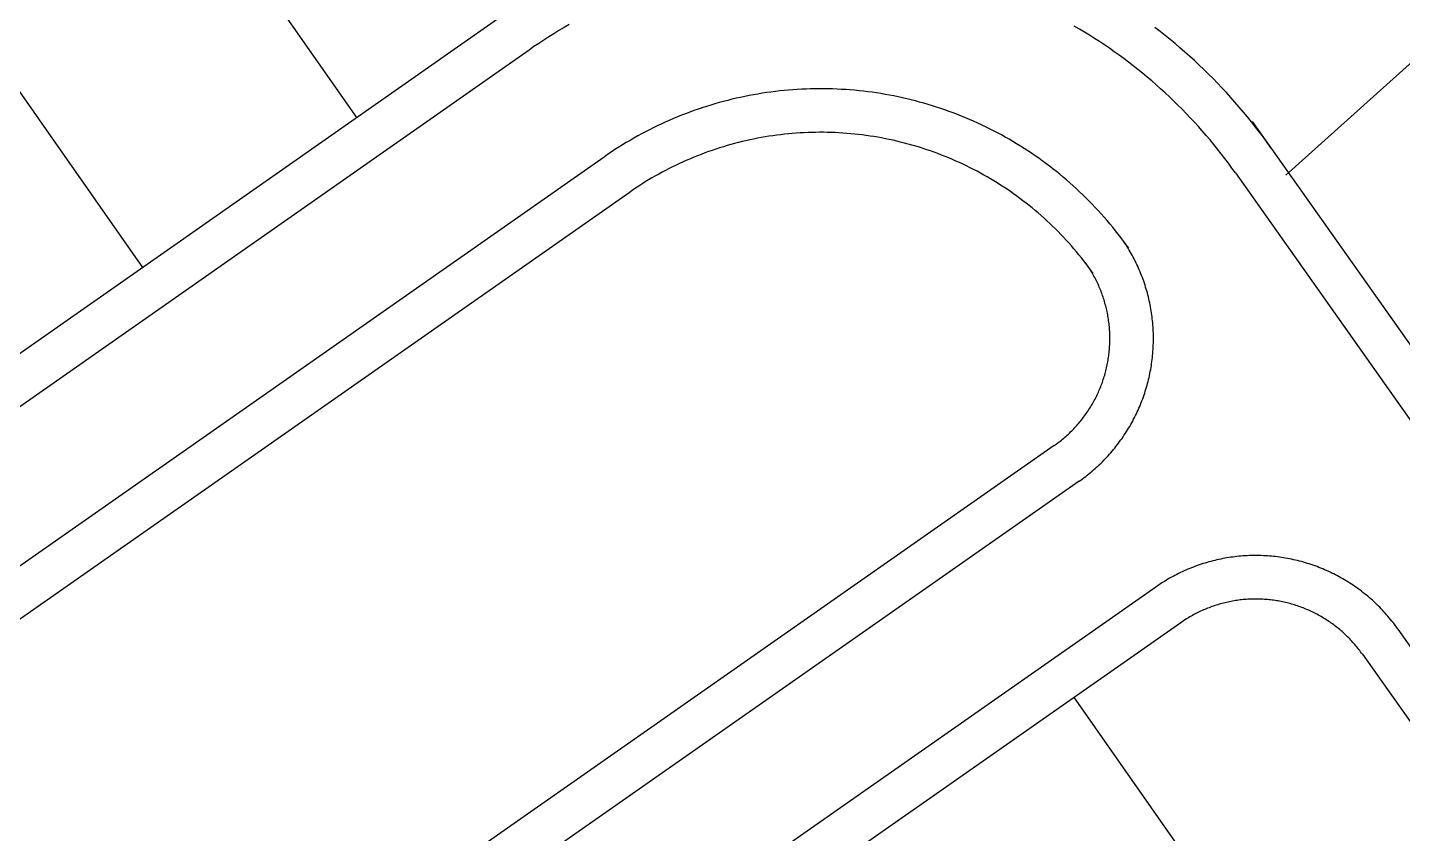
# Model space of a CAD drawing. Header units: metres. Extents: x 680594 to 684853, y 828874 to 830078.
# Drawn here: x 680972 to 681066.7, y 829441 to 829496.5 of the extents above; entities that cross this region are included whole.
import ezdxf

# ---------------------------------------------------------------- set-up
doc = ezdxf.new("R2010")
doc.units = ezdxf.units.M
doc.layers.add('PLOT_LINES', color=7, linetype='Continuous')

msp = doc.modelspace()

# ---------------------------------------------------------------- linework, layer by layer
at = {"layer": 'PLOT_LINES'}
for points in [[(680976.846, 829515.699), (680994.626, 829490.305)], [(681081.703, 829507.049), (681058.629, 829486.347)], [(680962.101, 829505.374), (680979.882, 829479.981)], [(681004.787, 829497.419), (680943.02, 829454.17)], [(681009.272, 829496.711), (681008.918, 829496.507), (681008.566, 829496.298), (681008.216, 829496.086), (681007.869, 829495.869), (681007.525, 829495.648), (681007.183, 829495.423), (681006.844, 829495.195), (681006.507, 829494.962)], [(681055.163, 829486.494), (681054.925, 829486.827), (681054.683, 829487.157), (681054.437, 829487.484), (681054.188, 829487.808), (681053.934, 829488.129), (681053.677, 829488.447), (681053.416, 829488.762), (681053.152, 829489.075), (681052.884, 829489.384), (681052.612, 829489.689), (681052.337, 829489.992), (681052.058, 829490.292), (681051.776, 829490.588), (681051.49, 829490.881), (681051.201, 829491.17), (681050.908, 829491.456), (681050.613, 829491.739), (681050.314, 829492.018), (681050.011, 829492.293), (681049.706, 829492.566), (681049.397, 829492.834), (681049.085, 829493.099), (681048.77, 829493.36), (681048.452, 829493.618), (681048.131, 829493.871), (681047.808, 829494.121), (681047.481, 829494.368), (681047.151, 829494.61), (681046.819, 829494.848), (681046.484, 829495.083), (681046.146, 829495.314), (681045.805, 829495.54), (681045.462, 829495.763), (681045.116, 829495.982), (681044.768, 829496.196), (681044.417, 829496.407), (681044.064, 829496.613)], [(681057.613, 829488.226), (681057.354, 829488.587), (681057.091, 829488.946), (681056.824, 829489.301), (681056.553, 829489.654), (681056.277, 829490.003), (681055.998, 829490.349), (681055.714, 829490.691), (681055.427, 829491.031), (681055.135, 829491.366), (681054.84, 829491.699), (681054.541, 829492.028), (681054.237, 829492.353), (681053.931, 829492.675), (681053.62, 829492.993), (681053.306, 829493.308), (681052.988, 829493.619), (681052.666, 829493.926), (681052.341, 829494.229), (681052.012, 829494.529), (681051.68, 829494.824), (681051.344, 829495.116), (681051.005, 829495.404), (681050.663, 829495.688), (681050.317, 829495.967), (681049.969, 829496.243), (681049.616, 829496.515)], [(681006.507, 829494.962), (680944.741, 829451.712)], [(681047.814, 829481.299), (681047.637, 829481.546), (681047.457, 829481.791), (681047.275, 829482.034), (681047.089, 829482.275), (681046.901, 829482.514), (681046.71, 829482.75), (681046.516, 829482.984), (681046.32, 829483.216), (681046.121, 829483.446), (681045.919, 829483.673), (681045.714, 829483.898), (681045.507, 829484.12), (681045.297, 829484.34), (681045.085, 829484.558), (681044.87, 829484.773), (681044.653, 829484.985), (681044.433, 829485.195), (681044.211, 829485.402), (681043.987, 829485.607), (681043.76, 829485.809), (681043.53, 829486.009), (681043.299, 829486.206), (681043.065, 829486.4), (681042.829, 829486.591), (681042.59, 829486.779), (681042.35, 829486.965), (681042.107, 829487.148), (681041.862, 829487.328), (681041.615, 829487.505), (681041.366, 829487.679), (681041.115, 829487.851), (681040.862, 829488.019), (681040.607, 829488.185), (681040.35, 829488.347), (681040.092, 829488.506), (681039.831, 829488.663), (681039.569, 829488.816), (681039.304, 829488.966), (681039.039, 829489.114), (681038.771, 829489.258), (681038.502, 829489.399), (681038.231, 829489.536), (681037.958, 829489.671), (681037.684, 829489.802), (681037.409, 829489.93), (681037.132, 829490.055), (681036.853, 829490.177), (681036.573, 829490.295), (681036.292, 829490.411), (681036.009, 829490.522), (681035.725, 829490.631), (681035.44, 829490.736), (681035.154, 829490.838), (681034.867, 829490.937), (681034.578, 829491.032), (681034.288, 829491.123), (681033.997, 829491.212), (681033.706, 829491.297), (681033.413, 829491.378), (681033.119, 829491.456), (681032.824, 829491.531), (681032.529, 829491.602), (681032.233, 829491.67), (681031.936, 829491.734), (681031.638, 829491.795), (681031.34, 829491.853), (681031.04, 829491.907), (681030.741, 829491.957), (681030.44, 829492.004), (681030.14, 829492.047), (681029.838, 829492.087), (681029.537, 829492.123), (681029.234, 829492.156), (681028.932, 829492.185), (681028.629, 829492.211), (681028.326, 829492.233), (681028.023, 829492.252), (681027.719, 829492.267), (681027.415, 829492.278), (681027.112, 829492.286), (681026.808, 829492.291), (681026.504, 829492.291), (681026.2, 829492.289), (681025.896, 829492.282), (681025.592, 829492.273), (681025.289, 829492.259), (681024.985, 829492.242), (681024.682, 829492.222), (681024.379, 829492.198), (681024.076, 829492.17), (681023.774, 829492.139), (681023.472, 829492.105), (681023.171, 829492.067), (681022.87, 829492.025), (681022.569, 829491.98), (681022.269, 829491.931), (681021.97, 829491.879), (681021.671, 829491.823), (681021.373, 829491.764), (681021.075, 829491.702), (681020.779, 829491.635), (681020.483, 829491.566), (681020.188, 829491.493), (681019.894, 829491.416), (681019.6, 829491.336), (681019.308, 829491.253), (681019.017, 829491.166), (681018.727, 829491.076), (681018.437, 829490.983), (681018.149, 829490.886), (681017.863, 829490.786), (681017.577, 829490.682), (681017.292, 829490.575), (681017.009, 829490.465), (681016.727, 829490.351), (681016.447, 829490.234), (681016.167, 829490.114), (681015.89, 829489.991), (681015.613, 829489.864), (681015.339, 829489.735), (681015.065, 829489.602), (681014.794, 829489.465), (681014.524, 829489.326), (681014.255, 829489.183), (681013.988, 829489.038), (681013.723, 829488.889), (681013.46, 829488.737), (681013.199, 829488.582), (681012.939, 829488.424), (681012.681, 829488.263), (681012.425, 829488.099), (681012.172, 829487.932), (681011.92, 829487.762), (681011.67, 829487.589)], [(681045.364, 829479.568), (681045.208, 829479.786), (681045.049, 829480.003), (681044.887, 829480.218), (681044.723, 829480.431), (681044.557, 829480.642), (681044.388, 829480.851), (681044.216, 829481.058), (681044.042, 829481.263), (681043.866, 829481.466), (681043.688, 829481.667), (681043.507, 829481.866), (681043.324, 829482.063), (681043.138, 829482.258), (681042.95, 829482.45), (681042.76, 829482.64), (681042.568, 829482.828), (681042.374, 829483.014), (681042.177, 829483.197), (681041.979, 829483.378), (681041.778, 829483.557), (681041.575, 829483.734), (681041.37, 829483.908), (681041.163, 829484.079), (681040.954, 829484.249), (681040.743, 829484.415), (681040.53, 829484.58), (681040.316, 829484.741), (681040.099, 829484.901), (681039.881, 829485.057), (681039.66, 829485.212), (681039.438, 829485.363), (681039.215, 829485.512), (681038.989, 829485.658), (681038.762, 829485.802), (681038.533, 829485.943), (681038.302, 829486.082), (681038.07, 829486.217), (681037.837, 829486.35), (681037.601, 829486.48), (681037.365, 829486.608), (681037.126, 829486.732), (681036.887, 829486.854), (681036.646, 829486.973), (681036.403, 829487.089), (681036.159, 829487.203), (681035.914, 829487.313), (681035.668, 829487.421), (681035.42, 829487.526), (681035.172, 829487.628), (681034.922, 829487.727), (681034.671, 829487.823), (681034.418, 829487.916), (681034.165, 829488.006), (681033.911, 829488.093), (681033.655, 829488.177), (681033.399, 829488.258), (681033.142, 829488.336), (681032.884, 829488.412), (681032.625, 829488.484), (681032.365, 829488.553), (681032.104, 829488.619), (681031.843, 829488.682), (681031.581, 829488.742), (681031.318, 829488.799), (681031.055, 829488.853), (681030.791, 829488.903), (681030.526, 829488.951), (681030.261, 829488.995), (681029.995, 829489.037), (681029.729, 829489.075), (681029.463, 829489.11), (681029.196, 829489.143), (681028.928, 829489.172), (681028.661, 829489.197), (681028.393, 829489.22), (681028.125, 829489.24), (681027.856, 829489.256), (681027.588, 829489.27), (681027.319, 829489.28), (681027.051, 829489.287), (681026.782, 829489.291), (681026.513, 829489.291), (681026.244, 829489.289), (681025.975, 829489.284), (681025.707, 829489.275), (681025.438, 829489.263), (681025.17, 829489.248), (681024.901, 829489.23), (681024.633, 829489.209), (681024.366, 829489.184), (681024.098, 829489.157), (681023.831, 829489.126), (681023.564, 829489.093), (681023.298, 829489.056), (681023.032, 829489.016), (681022.767, 829488.973), (681022.502, 829488.927), (681022.238, 829488.877), (681021.974, 829488.825), (681021.711, 829488.77), (681021.448, 829488.711), (681021.187, 829488.65), (681020.926, 829488.585), (681020.665, 829488.517), (681020.406, 829488.447), (681020.148, 829488.373), (681019.89, 829488.296), (681019.633, 829488.217), (681019.377, 829488.134), (681019.122, 829488.048), (681018.869, 829487.959), (681018.616, 829487.868), (681018.364, 829487.773), (681018.114, 829487.676), (681017.864, 829487.575), (681017.616, 829487.472), (681017.369, 829487.366), (681017.124, 829487.256), (681016.879, 829487.144), (681016.636, 829487.03), (681016.394, 829486.912), (681016.154, 829486.791), (681015.915, 829486.668), (681015.678, 829486.542), (681015.442, 829486.413), (681015.207, 829486.282), (681014.974, 829486.147), (681014.743, 829486.01), (681014.513, 829485.87), (681014.285, 829485.728), (681014.059, 829485.583), (681013.834, 829485.435), (681013.611, 829485.285), (681013.39, 829485.132)], [(681056.326, 829490.047), (681083.752, 829451.247)], [(681011.67, 829487.589), (680949.903, 829444.34)], [(681055.163, 829486.494), (681081.302, 829449.515)], [(681013.39, 829485.132), (680951.623, 829441.882)], [(681044.4, 829465.248), (681044.514, 829465.329), (681044.627, 829465.411), (681044.739, 829465.494), (681044.851, 829465.579), (681044.961, 829465.666), (681045.07, 829465.753), (681045.179, 829465.842), (681045.286, 829465.932), (681045.392, 829466.023), (681045.497, 829466.116), (681045.601, 829466.209), (681045.704, 829466.304), (681045.806, 829466.4), (681045.907, 829466.498), (681046.006, 829466.596), (681046.105, 829466.696), (681046.202, 829466.797), (681046.298, 829466.899), (681046.393, 829467.002), (681046.486, 829467.106), (681046.579, 829467.211), (681046.67, 829467.317), (681046.76, 829467.425), (681046.848, 829467.533), (681046.936, 829467.642), (681047.022, 829467.753), (681047.107, 829467.864), (681047.19, 829467.976), (681047.272, 829468.09), (681047.353, 829468.204), (681047.433, 829468.319), (681047.511, 829468.436), (681047.588, 829468.553), (681047.663, 829468.671), (681047.737, 829468.789), (681047.81, 829468.909), (681047.881, 829469.03), (681047.951, 829469.151), (681048.02, 829469.273), (681048.087, 829469.396), (681048.152, 829469.52), (681048.216, 829469.644), (681048.279, 829469.769), (681048.34, 829469.895), (681048.4, 829470.022), (681048.458, 829470.149), (681048.515, 829470.277), (681048.57, 829470.406), (681048.624, 829470.535), (681048.676, 829470.665), (681048.727, 829470.796), (681048.776, 829470.927), (681048.824, 829471.059), (681048.87, 829471.191), (681048.914, 829471.323), (681048.957, 829471.457), (681048.999, 829471.59), (681049.039, 829471.725), (681049.077, 829471.859), (681049.114, 829471.994), (681049.149, 829472.13), (681049.183, 829472.266), (681049.215, 829472.402), (681049.245, 829472.539), (681049.274, 829472.676), (681049.301, 829472.813), (681049.327, 829472.951), (681049.351, 829473.089), (681049.373, 829473.227), (681049.394, 829473.366), (681049.413, 829473.504), (681049.431, 829473.643), (681049.447, 829473.782), (681049.461, 829473.922), (681049.474, 829474.061), (681049.485, 829474.201), (681049.494, 829474.34), (681049.502, 829474.48), (681049.508, 829474.62), (681049.512, 829474.76), (681049.515, 829474.9), (681049.517, 829475.04), (681049.516, 829475.18), (681049.514, 829475.32), (681049.511, 829475.46), (681049.505, 829475.6), (681049.498, 829475.74), (681049.49, 829475.88), (681049.48, 829476.019), (681049.468, 829476.159), (681049.454, 829476.298), (681049.439, 829476.437), (681049.423, 829476.576), (681049.404, 829476.715), (681049.384, 829476.854), (681049.363, 829476.992), (681049.34, 829477.13), (681049.315, 829477.268), (681049.289, 829477.405), (681049.261, 829477.543), (681049.231, 829477.68), (681049.2, 829477.816), (681049.167, 829477.952), (681049.133, 829478.088), (681049.097, 829478.223), (681049.059, 829478.358), (681049.02, 829478.493), (681048.98, 829478.627), (681048.938, 829478.76), (681048.894, 829478.893), (681048.848, 829479.026), (681048.802, 829479.158), (681048.753, 829479.289), (681048.703, 829479.42), (681048.652, 829479.55), (681048.599, 829479.68), (681048.545, 829479.809), (681048.489, 829479.937), (681048.431, 829480.065), (681048.372, 829480.192), (681048.312, 829480.318), (681048.25, 829480.444), (681048.187, 829480.569), (681048.122, 829480.693), (681048.056, 829480.816), (681047.988, 829480.939), (681047.919, 829481.06), (681047.848, 829481.181), (681047.776, 829481.301), (681047.703, 829481.421), (681047.628, 829481.539), (681047.552, 829481.657), (681047.475, 829481.773), (681047.396, 829481.889), (681047.316, 829482.004)], [(681042.679, 829467.705), (681042.765, 829467.766), (681042.849, 829467.827), (681042.934, 829467.89), (681043.017, 829467.954), (681043.1, 829468.019), (681043.182, 829468.084), (681043.263, 829468.151), (681043.344, 829468.218), (681043.423, 829468.287), (681043.502, 829468.356), (681043.58, 829468.426), (681043.657, 829468.498), (681043.734, 829468.57), (681043.809, 829468.643), (681043.884, 829468.717), (681043.958, 829468.791), (681044.03, 829468.867), (681044.102, 829468.943), (681044.174, 829469.021), (681044.244, 829469.099), (681044.313, 829469.178), (681044.381, 829469.257), (681044.449, 829469.338), (681044.515, 829469.419), (681044.581, 829469.501), (681044.646, 829469.584), (681044.709, 829469.667), (681044.772, 829469.752), (681044.833, 829469.837), (681044.894, 829469.922), (681044.954, 829470.009), (681045.012, 829470.096), (681045.07, 829470.184), (681045.127, 829470.272), (681045.182, 829470.361), (681045.237, 829470.451), (681045.29, 829470.542), (681045.342, 829470.633), (681045.394, 829470.724), (681045.444, 829470.816), (681045.493, 829470.909), (681045.541, 829471.003), (681045.588, 829471.096), (681045.634, 829471.191), (681045.679, 829471.286), (681045.723, 829471.381), (681045.765, 829471.477), (681045.807, 829471.574), (681045.847, 829471.671), (681045.886, 829471.768), (681045.924, 829471.866), (681045.961, 829471.964), (681045.997, 829472.063), (681046.032, 829472.162), (681046.065, 829472.262), (681046.097, 829472.362), (681046.128, 829472.462), (681046.158, 829472.563), (681046.187, 829472.664), (681046.215, 829472.765), (681046.241, 829472.867), (681046.266, 829472.969), (681046.29, 829473.071), (681046.313, 829473.174), (681046.335, 829473.276), (681046.355, 829473.379), (681046.374, 829473.483), (681046.392, 829473.586), (681046.409, 829473.69), (681046.425, 829473.794), (681046.439, 829473.898), (681046.452, 829474.002), (681046.464, 829474.106), (681046.475, 829474.211), (681046.484, 829474.315), (681046.493, 829474.42), (681046.5, 829474.525), (681046.505, 829474.629), (681046.51, 829474.734), (681046.513, 829474.839), (681046.516, 829474.944), (681046.517, 829475.049), (681046.516, 829475.154), (681046.515, 829475.259), (681046.512, 829475.364), (681046.508, 829475.469), (681046.503, 829475.574), (681046.497, 829475.679), (681046.489, 829475.784), (681046.48, 829475.888), (681046.47, 829475.993), (681046.459, 829476.097), (681046.446, 829476.202), (681046.432, 829476.306), (681046.417, 829476.41), (681046.401, 829476.513), (681046.384, 829476.617), (681046.365, 829476.72), (681046.346, 829476.823), (681046.325, 829476.926), (681046.302, 829477.029), (681046.279, 829477.131), (681046.255, 829477.233), (681046.229, 829477.335), (681046.202, 829477.437), (681046.174, 829477.538), (681046.144, 829477.639), (681046.114, 829477.739), (681046.082, 829477.839), (681046.05, 829477.939), (681046.016, 829478.039), (681045.98, 829478.138), (681045.944, 829478.236), (681045.907, 829478.334), (681045.868, 829478.432), (681045.828, 829478.529), (681045.788, 829478.626), (681045.746, 829478.722), (681045.703, 829478.818), (681045.658, 829478.913), (681045.613, 829479.008), (681045.567, 829479.102), (681045.519, 829479.196), (681045.47, 829479.289), (681045.421, 829479.381), (681045.37, 829479.473), (681045.318, 829479.565), (681045.265, 829479.655), (681045.211, 829479.745), (681045.156, 829479.835), (681045.1, 829479.924), (681045.043, 829480.012), (681044.985, 829480.099), (681044.926, 829480.186), (681044.866, 829480.272)], [(681042.679, 829467.705), (680980.915, 829424.458)], [(681044.4, 829465.248), (680982.636, 829422)], [(681066.364, 829455.056), (681066.282, 829455.17), (681066.199, 829455.283), (681066.115, 829455.395), (681066.03, 829455.507), (681065.943, 829455.617), (681065.855, 829455.726), (681065.765, 829455.834), (681065.674, 829455.941), (681065.583, 829456.047), (681065.489, 829456.152), (681065.395, 829456.255), (681065.299, 829456.358), (681065.203, 829456.46), (681065.105, 829456.56), (681065.006, 829456.659), (681064.905, 829456.757), (681064.804, 829456.854), (681064.701, 829456.95), (681064.598, 829457.045), (681064.493, 829457.138), (681064.387, 829457.23), (681064.28, 829457.321), (681064.172, 829457.41), (681064.063, 829457.498), (681063.953, 829457.585), (681063.842, 829457.671), (681063.73, 829457.756), (681063.617, 829457.839), (681063.503, 829457.92), (681063.388, 829458.001), (681063.272, 829458.08), (681063.156, 829458.158), (681063.038, 829458.234), (681062.919, 829458.309), (681062.8, 829458.383), (681062.68, 829458.455), (681062.559, 829458.526), (681062.437, 829458.595), (681062.314, 829458.663), (681062.19, 829458.729), (681062.066, 829458.794), (681061.941, 829458.858), (681061.815, 829458.92), (681061.689, 829458.981), (681061.562, 829459.04), (681061.434, 829459.097), (681061.305, 829459.154), (681061.176, 829459.208), (681061.046, 829459.261), (681060.916, 829459.313), (681060.785, 829459.363), (681060.653, 829459.412), (681060.521, 829459.459), (681060.388, 829459.504), (681060.255, 829459.548), (681060.121, 829459.59), (681059.987, 829459.631), (681059.853, 829459.67), (681059.717, 829459.708), (681059.582, 829459.744), (681059.446, 829459.779), (681059.31, 829459.811), (681059.173, 829459.843), (681059.036, 829459.872), (681058.898, 829459.901), (681058.76, 829459.927), (681058.622, 829459.952), (681058.484, 829459.975), (681058.346, 829459.997), (681058.207, 829460.017), (681058.068, 829460.035), (681057.928, 829460.052), (681057.789, 829460.067), (681057.649, 829460.08), (681057.51, 829460.092), (681057.37, 829460.103), (681057.23, 829460.111), (681057.09, 829460.118), (681056.949, 829460.123), (681056.809, 829460.127), (681056.669, 829460.129), (681056.529, 829460.13), (681056.388, 829460.128), (681056.248, 829460.125), (681056.108, 829460.121), (681055.968, 829460.115), (681055.828, 829460.107), (681055.688, 829460.097), (681055.548, 829460.086), (681055.408, 829460.074), (681055.269, 829460.059), (681055.129, 829460.043), (681054.99, 829460.026), (681054.851, 829460.007), (681054.713, 829459.986), (681054.574, 829459.963), (681054.436, 829459.939), (681054.298, 829459.913), (681054.16, 829459.886), (681054.023, 829459.857), (681053.886, 829459.827), (681053.75, 829459.795), (681053.614, 829459.761), (681053.478, 829459.726), (681053.342, 829459.689), (681053.208, 829459.65), (681053.073, 829459.61), (681052.939, 829459.569), (681052.806, 829459.526), (681052.673, 829459.481), (681052.54, 829459.435), (681052.408, 829459.387), (681052.277, 829459.337), (681052.146, 829459.286), (681052.016, 829459.234), (681051.887, 829459.18), (681051.758, 829459.125), (681051.63, 829459.068), (681051.502, 829459.009), (681051.375, 829458.949), (681051.249, 829458.888), (681051.124, 829458.825), (681050.999, 829458.761), (681050.875, 829458.695), (681050.752, 829458.628), (681050.63, 829458.559), (681050.508, 829458.489), (681050.388, 829458.418), (681050.268, 829458.345), (681050.149, 829458.27), (681050.031, 829458.195), (681049.914, 829458.118), (681049.797, 829458.039), (681049.682, 829457.959)], [(681049.682, 829457.959), (680987.798, 829414.628)], [(681063.914, 829453.325), (681063.853, 829453.41), (681063.791, 829453.495), (681063.728, 829453.579), (681063.663, 829453.662), (681063.598, 829453.745), (681063.532, 829453.827), (681063.465, 829453.908), (681063.397, 829453.988), (681063.328, 829454.068), (681063.258, 829454.146), (681063.187, 829454.224), (681063.116, 829454.301), (681063.043, 829454.377), (681062.97, 829454.452), (681062.895, 829454.527), (681062.82, 829454.6), (681062.744, 829454.673), (681062.667, 829454.745), (681062.589, 829454.816), (681062.511, 829454.886), (681062.432, 829454.955), (681062.351, 829455.023), (681062.27, 829455.09), (681062.189, 829455.156), (681062.106, 829455.222), (681062.023, 829455.286), (681061.939, 829455.349), (681061.854, 829455.411), (681061.769, 829455.473), (681061.682, 829455.533), (681061.596, 829455.592), (681061.508, 829455.651), (681061.42, 829455.708), (681061.331, 829455.764), (681061.241, 829455.819), (681061.151, 829455.873), (681061.06, 829455.927), (681060.969, 829455.979), (681060.877, 829456.03), (681060.784, 829456.079), (681060.691, 829456.128), (681060.597, 829456.176), (681060.503, 829456.222), (681060.408, 829456.268), (681060.312, 829456.312), (681060.217, 829456.355), (681060.12, 829456.398), (681060.023, 829456.439), (681059.926, 829456.478), (681059.828, 829456.517), (681059.73, 829456.555), (681059.631, 829456.591), (681059.532, 829456.626), (681059.432, 829456.661), (681059.333, 829456.693), (681059.232, 829456.725), (681059.132, 829456.756), (681059.031, 829456.785), (681058.929, 829456.813), (681058.828, 829456.841), (681058.726, 829456.866), (681058.623, 829456.891), (681058.521, 829456.914), (681058.418, 829456.937), (681058.315, 829456.958), (681058.212, 829456.978), (681058.108, 829456.996), (681058.004, 829457.014), (681057.9, 829457.03), (681057.796, 829457.045), (681057.692, 829457.059), (681057.588, 829457.071), (681057.483, 829457.083), (681057.378, 829457.093), (681057.273, 829457.102), (681057.168, 829457.109), (681057.063, 829457.116), (681056.958, 829457.121), (681056.853, 829457.125), (681056.748, 829457.128), (681056.643, 829457.129), (681056.538, 829457.13), (681056.433, 829457.129), (681056.327, 829457.126), (681056.222, 829457.123), (681056.117, 829457.118), (681056.012, 829457.113), (681055.907, 829457.105), (681055.802, 829457.097), (681055.697, 829457.088), (681055.593, 829457.077), (681055.488, 829457.065), (681055.384, 829457.052), (681055.28, 829457.037), (681055.176, 829457.022), (681055.072, 829457.005), (681054.968, 829456.987), (681054.865, 829456.968), (681054.762, 829456.947), (681054.659, 829456.925), (681054.556, 829456.902), (681054.454, 829456.878), (681054.351, 829456.853), (681054.25, 829456.827), (681054.148, 829456.799), (681054.047, 829456.77), (681053.946, 829456.74), (681053.846, 829456.709), (681053.746, 829456.677), (681053.646, 829456.643), (681053.546, 829456.608), (681053.448, 829456.572), (681053.349, 829456.535), (681053.251, 829456.497), (681053.154, 829456.458), (681053.056, 829456.418), (681052.96, 829456.376), (681052.864, 829456.333), (681052.768, 829456.289), (681052.673, 829456.244), (681052.578, 829456.198), (681052.484, 829456.151), (681052.391, 829456.103), (681052.298, 829456.054), (681052.205, 829456.003), (681052.114, 829455.952), (681052.023, 829455.899), (681051.932, 829455.846), (681051.842, 829455.791), (681051.753, 829455.735), (681051.664, 829455.678), (681051.577, 829455.621), (681051.489, 829455.562), (681051.403, 829455.502)], [(681051.403, 829455.502), (680989.519, 829412.17)], [(681066.364, 829455.056), (681073.868, 829444.44)], [(681063.914, 829453.325), (681071.418, 829442.709)], [(681061.812, 829424.995), (681044.031, 829450.389)]]:
    msp.add_lwpolyline(points, dxfattribs=at)

doc.saveas('drawing.dxf')
